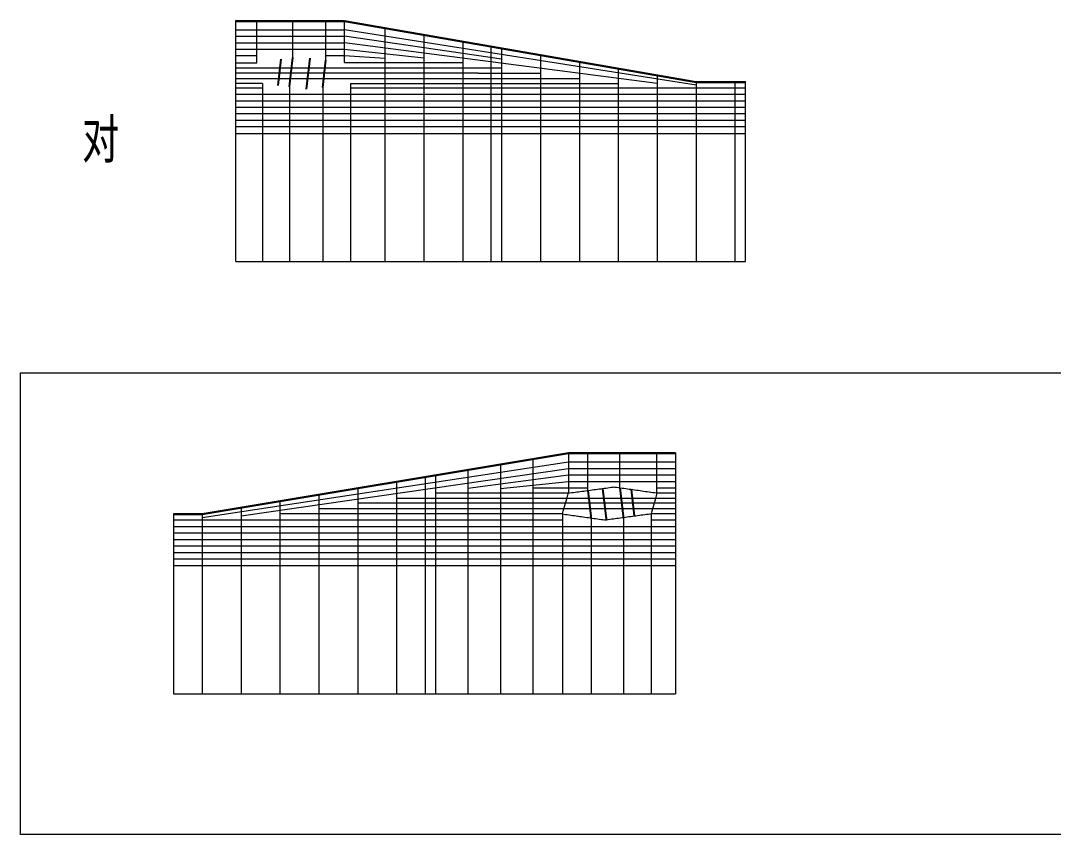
# Model space of a CAD drawing. Header units: millimetres. Extents: x -89049 to 410567, y -307459 to -100425.
# Drawn here: x -89049 to -9395, y -181089 to -118306 of the extents above; entities that cross this region are included whole.
import ezdxf
from ezdxf.enums import TextEntityAlignment as Align

# ---------------------------------------------------------------- set-up
doc = ezdxf.new("R2010")
doc.units = ezdxf.units.MM
doc.layers.get('Defpoints').update_dxf_attribs({"color": 8})
doc.layers.add('交线2', color=6, linetype='Continuous')
for name, color, linetype, lineweight in [('标注', 4, 'Continuous', 13), ('标注线及字体', 2, 'Continuous', 15), ('细实线', 4, 'Continuous', 15)]:
    doc.layers.add(name, color=color, linetype=linetype, lineweight=lineweight)
doc.styles.add('111', font='', dxfattribs={"width": 0.7})
doc.styles.get('111').set_extended_font_data('仿宋_GB2312')

msp = doc.modelspace()

# ---------------------------------------------------------------- linework, layer by layer
at = {"layer": 'Defpoints'}
for points in [[(-72450.1, -118355.6), (-64069.9, -118355.6), (-36950.1, -123061.6), (-33150.1, -123061.6)], [(-38549, -151705.5), (-46801, -151705.5), (-75049, -156411.4), (-77249, -156411.4)]]:
    msp.add_lwpolyline(points, dxfattribs=at)
at = {"layer": '交线2'}
for p, q in [((-68970.2, -121280.4), (-69213.1, -123304.7)), ((-66741.8, -121191.2), (-67032.5, -123599.5)), ((-65742.9, -123466.5), (-65504.4, -121356.6)), ((-44159.2, -154403.3), (-43909.2, -156540.2)), ((-42826.1, -154344.1), (-42566.6, -156540.2)), ((-41690.5, -156515.9), (-41934.7, -154470)), ((-45308.9, -154558.1), (-45074.6, -156540.2)), ((-45056.3, -156676.5), (-45074.6, -156540.2)), ((-43909.2, -156540.2), (-43873.1, -156812.5)), ((-42566.6, -156540.2), (-42554.1, -156633.7))]:
    msp.add_line(p, q, dxfattribs=at)
at = {"layer": '交线2', "color": 6}
msp.add_line((-68323.1, -123425), (-68055.5, -121149), dxfattribs=at)
at = {"layer": '标注', "color": 5, "ltscale": 550}
for p, q in [((-72450.1, -136890.4), (-72450.1, -118305.6)), ((-52750.1, -136890.4), (-52750.1, -120269.9)), ((-33150.1, -136890.4), (-33150.1, -123011.6)), ((-38549, -151655.5), (-38549, -170240.2)), ((-57849, -153496), (-57849, -170240.2)), ((-77249, -156361.4), (-77249, -170240.2)), ((-77249, -170240.2), (-38549, -170240.2))]:
    msp.add_line(p, q, dxfattribs=at)
at = {"layer": '标注', "ltscale": 550}
for p, q in [((-60950.1, -118847), (-60950.1, -136890.4)), ((-57950.1, -119367.6), (-57950.1, -136890.4)), ((-54950.1, -119888.1), (-54950.1, -136890.4)), ((-48950.1, -120929.3), (-48950.1, -136890.4)), ((-45950.1, -121449.8), (-45950.1, -136890.4)), ((-39950.1, -122491), (-39950.1, -136890.4)), ((-36950.1, -123011.6), (-36950.1, -136890.4))]:
    msp.add_line(p, q, dxfattribs=at)
at = {"layer": '标注', "color": 2, "ltscale": 550}
for p, q in [((-51950.1, -120408.7), (-51950.1, -136890.4)), ((-42950.1, -121970.4), (-42950.1, -136890.4)), ((-33950.1, -123011.6), (-33950.1, -136890.4)), ((-60049, -153862.5), (-60049, -170240.2)), ((-69049, -155361.9), (-69049, -170240.2))]:
    msp.add_line(p, q, dxfattribs=at)
at = {"layer": '标注', "color": 1, "ltscale": 550}
for p, q in [((-72450.1, -127001.6), (-33150.1, -127001.6)), ((-77249, -160351.4), (-38549, -160351.4))]:
    msp.add_line(p, q, dxfattribs=at)
at = {"layer": '标注'}
for p, q in [((-45091.1, -154528.8), (-44959.5, -154511.2)), ((-44959.5, -154511.2), (-44827.8, -154493.5)), ((-44827.8, -154493.5), (-44695.8, -154475.7)), ((-44695.8, -154475.7), (-44563.7, -154458)), ((-44563.7, -154458), (-44431.2, -154440.1)), ((-44431.2, -154440.1), (-44298.4, -154422.2)), ((-44298.4, -154422.2), (-44165.3, -154404.2)), ((-44165.3, -154404.2), (-44031.7, -154386.1)), ((-44031.7, -154386.1), (-43897.6, -154367.9)), ((-43897.6, -154367.9), (-43763.1, -154349.7)), ((-43763.1, -154349.7), (-43628.1, -154331.4)), ((-43628.1, -154331.4), (-43492.7, -154313)), ((-43492.7, -154313), (-43357.2, -154294.6)), ((-43357.2, -154294.6), (-43265.9, -154282.2)), ((-43265.9, -154282.2), (-43220, -154288.7)), ((-43220, -154288.7), (-43079.6, -154308.4)), ((-43079.6, -154308.4), (-42939.3, -154328.2)), ((-42939.3, -154328.2), (-42799.3, -154347.9)), ((-42799.3, -154347.9), (-42659.7, -154367.7)), ((-42659.7, -154367.7), (-42520.6, -154387.3)), ((-42520.6, -154387.3), (-42381.8, -154406.9)), ((-42381.8, -154406.9), (-42243.2, -154426.5)), ((-42243.2, -154426.5), (-42104.9, -154446)), ((-42104.9, -154446), (-41966.7, -154465.5)), ((-41966.7, -154465.5), (-41828.5, -154485)), ((-41828.5, -154485), (-41690.4, -154504.5)), ((-41690.4, -154504.5), (-41552.1, -154524)), ((-41552.1, -154524), (-41413.7, -154543.6)), ((-47001.5, -155463.7), (-46906.6, -155124.3)), ((-46906.6, -155124.3), (-46811.8, -154784.5)), ((-46811.8, -154784.5), (-46804.4, -154758.3)), ((-46804.4, -154758.3), (-46680.8, -154741.7)), ((-46680.8, -154741.7), (-46546.8, -154723.8)), ((-46546.8, -154723.8), (-46413, -154705.9)), ((-46413, -154705.9), (-46279.5, -154688.1)), ((-46279.5, -154688.1), (-46146.4, -154670.3)), ((-46146.4, -154670.3), (-46013.7, -154652.5)), ((-46013.7, -154652.5), (-45881.3, -154634.9)), ((-45881.3, -154634.9), (-45749.3, -154617.2)), ((-45749.3, -154617.2), (-45617.4, -154599.5)), ((-45617.4, -154599.5), (-45485.8, -154581.8)), ((-45485.8, -154581.8), (-45354.2, -154564.2)), ((-45354.2, -154564.2), (-45222.7, -154546.5)), ((-45222.7, -154546.5), (-45091.1, -154528.8)), ((-41413.7, -154543.6), (-41275.1, -154563.3)), ((-41275.1, -154563.3), (-41136.2, -154583)), ((-41136.2, -154583), (-40997, -154602.8)), ((-40997, -154602.8), (-40857.3, -154622.7)), ((-40857.3, -154622.7), (-40717.3, -154642.6)), ((-40717.3, -154642.6), (-40576.7, -154662.6)), ((-40576.7, -154662.6), (-40435.7, -154682.6)), ((-40435.7, -154682.6), (-40294.2, -154702.8)), ((-40294.2, -154702.8), (-40152.3, -154722.9)), ((-40092.5, -155200.1), (-40188.5, -155547.3)), ((-40152.3, -154722.9), (-40010.3, -154743.2)), ((-39996.5, -154852.4), (-40092.5, -155200.1)), ((-40010.3, -154743.2), (-39968.1, -154749.2)), ((-39968.1, -154749.2), (-39996.5, -154852.4)), ((-47191.5, -156140.1), (-47096.4, -155802.2)), ((-47096.4, -155802.2), (-47001.5, -155463.7)), ((-40284.5, -155894.3), (-40380.6, -156241.3)), ((-40188.5, -155547.3), (-40284.5, -155894.3)), ((-47256.3, -156370.3), (-47191.5, -156140.1)), ((-47256.3, -156370.3), (-47162, -156383.4)), ((-47162, -156383.4), (-47023.6, -156402.4)), ((-47023.6, -156402.4), (-46885.5, -156421.5)), ((-46885.5, -156421.5), (-46747.8, -156440.6)), ((-46747.8, -156440.6), (-46610.6, -156459.6)), ((-46610.6, -156459.6), (-46474, -156478.5)), ((-46474, -156478.5), (-46337.8, -156497.4)), ((-46337.8, -156497.4), (-46202, -156516.1)), ((-46202, -156516.1), (-46066.4, -156534.9)), ((-46066.4, -156534.9), (-46027.5, -156540.2)), ((-46027.5, -156540.2), (-45930.8, -156553.8)), ((-45930.8, -156553.8), (-45795.2, -156572.7)), ((-45795.2, -156572.7), (-45659.5, -156591.6)), ((-45659.5, -156591.6), (-45523.8, -156610.6)), ((-45523.8, -156610.6), (-45387.9, -156629.7)), ((-45387.9, -156629.7), (-45251.7, -156648.8)), ((-45251.7, -156648.8), (-45115.3, -156668)), ((-45115.3, -156668), (-44978.4, -156687.3)), ((-44978.4, -156687.3), (-44841, -156706.6)), ((-44841, -156706.6), (-44703, -156726.1)), ((-44703, -156726.1), (-44564.5, -156745.6)), ((-44564.5, -156745.6), (-44425.2, -156765.2)), ((-44425.2, -156765.2), (-44285.4, -156784.9)), ((-44285.4, -156784.9), (-44145.2, -156804.7)), ((-44145.2, -156804.7), (-44004.7, -156824.6)), ((-44004.7, -156824.6), (-43984.2, -156827.5)), ((-43984.2, -156827.5), (-43868.8, -156811.9)), ((-43868.8, -156811.9), (-43733.6, -156793.6)), ((-43733.6, -156793.6), (-43598.6, -156775.3)), ((-43598.6, -156775.3), (-43463.8, -156757)), ((-43463.8, -156757), (-43329.3, -156738.8)), ((-43329.3, -156738.8), (-43195.2, -156720.6)), ((-43195.2, -156720.6), (-43061.4, -156702.5)), ((-43061.4, -156702.5), (-42927.8, -156684.4)), ((-42927.8, -156684.4), (-42794.4, -156666.3)), ((-42794.4, -156666.3), (-42661.1, -156648.2)), ((-42661.1, -156648.2), (-42528, -156630.1)), ((-42528, -156630.1), (-42394.8, -156612)), ((-42394.8, -156612), (-42261.6, -156593.8)), ((-42261.6, -156593.8), (-42128.4, -156575.7)), ((-42128.4, -156575.7), (-41995, -156557.5)), ((-41995, -156557.5), (-41868.5, -156540.2)), ((-41868.5, -156540.2), (-41861.4, -156539.3)), ((-41861.4, -156539.3), (-41727.3, -156521)), ((-41727.3, -156521), (-41593, -156502.7)), ((-41593, -156502.7), (-41458.4, -156484.3)), ((-41458.4, -156484.3), (-41323.5, -156465.9)), ((-41323.5, -156465.9), (-41188.2, -156447.3)), ((-41188.2, -156447.3), (-41052.5, -156428.7)), ((-41052.5, -156428.7), (-40916.3, -156410)), ((-40916.3, -156410), (-40779.8, -156391.2)), ((-40779.8, -156391.2), (-40643, -156372.4)), ((-40643, -156372.4), (-40506, -156353.5)), ((-40506, -156353.5), (-40407.9, -156340)), ((-40380.6, -156241.3), (-40407.9, -156340))]:
    msp.add_line(p, q, dxfattribs=at)
at = {"layer": '标注', "color": 1, "ltscale": 550}
for points in [[(-72450.1, -118305.6), (-64069.9, -118305.6), (-36950.1, -123011.6), (-33150.1, -123011.6)], [(-38549, -151655.5), (-46801, -151655.5), (-75049, -156361.4), (-77249, -156361.4)]]:
    msp.add_lwpolyline(points, dxfattribs=at)
at = {"layer": '细实线', "color": 6}
for p, q in [((-70837.5, -121549.1), (-70837.5, -118305.6)), ((-64069.9, -121547.1), (-64069.9, -118305.6)), ((-70397.5, -123144.5), (-70397.5, -136890.4)), ((-63617, -123163.5), (-63617, -136890.4)), ((-46804.4, -151656.1), (-46804.4, -154758.3)), ((-39968.1, -154749.2), (-39968.1, -151655.5)), ((-47256.3, -156370.3), (-47256.3, -170240.6)), ((-40407.9, -156340), (-40407.9, -170240.6))]:
    msp.add_line(p, q, dxfattribs=at)
at = {"layer": '细实线'}
for p, q in [((-68055.5, -121149), (-68055.5, -118305.6)), ((-65504.4, -121356.6), (-65504.4, -118305.6)), ((-36950.1, -123284.1), (-64069.9, -119006.6)), ((-51950.1, -121270), (-64069.9, -119506.6)), ((-39950.1, -123158.7), (-64069.9, -120006.6)), ((-64069.9, -120506.6), (-57950.1, -121165)), ((-64069.9, -121006.6), (-60950.1, -121194.7)), ((-55950.1, -121547.1), (-54950.1, -121547.1)), ((-72450.1, -121951.2), (-51950.1, -121951.2)), ((-53750.1, -122355.3), (-48950.1, -122355.3)), ((-72450.1, -122759.4), (-45950.1, -122759.4)), ((-68323.1, -123425), (-68323.1, -136890.4)), ((-43978.2, -123163.5), (-42950.1, -123163.5)), ((-65742.9, -123466.5), (-65742.9, -136890.4)), ((-72450.1, -136890.4), (-33150.1, -136890.4)), ((-49549, -152113.3), (-49549, -170240.2)), ((-45308.9, -154558.1), (-45308.9, -151655.5)), ((-42826.1, -154344.2), (-42826.1, -151655.5)), ((-75049, -156633.9), (-46801, -152356.4)), ((-72049, -156518), (-46801, -152856.4)), ((-52049, -152529.8), (-52049, -170240.2)), ((-57049, -153362.7), (-57049, -170240.2)), ((-54549, -152946.3), (-54549, -170240.2)), ((-54549, -154369), (-46801, -153356.4)), ((-63049, -154362.3), (-63049, -170240.2)), ((-52049, -154400.1), (-46801, -153856.4)), ((-66049, -154862.1), (-66049, -170240.2)), ((-60049, -155151.1), (-38549, -155151.1)), ((-54049, -154758), (-57049, -154758)), ((-72049, -155861.7), (-72049, -170240.2)), ((-69049, -155454.5), (-69049, -155957.1)), ((-66049, -155957.1), (-38549, -155957.1)), ((-56049, -155544.3), (-63049, -155544.3)), ((-75049, -156361.4), (-75049, -170240.2)), ((-65049, -156370), (-69049, -156370)), ((-45056.3, -156676.5), (-45056.3, -170240.2)), ((-42554.1, -156633.7), (-42554.1, -170240.2))]:
    msp.add_line(p, q, dxfattribs=at)
at = {"layer": '细实线', "color": 7}
for p, q in [((-72450.1, -119006.6), (-64069.9, -119006.6)), ((-72450.1, -119506.6), (-64069.9, -119506.6)), ((-72450.1, -120006.6), (-64069.9, -120006.6)), ((-72450.1, -120506.6), (-64069.9, -120506.6)), ((-72450.1, -121006.6), (-70837.5, -121006.6)), ((-65504.4, -121006.6), (-64069.9, -121006.6)), ((-72450.1, -121549.1), (-70837.5, -121549.1)), ((-70397.5, -123144.5), (-72450.1, -123144.5)), ((-70397.5, -123506.6), (-72450.1, -123506.6)), ((-33150.1, -124006.6), (-72450.1, -124006.6)), ((-33150.1, -123506.6), (-63617, -123506.6)), ((-33150.1, -124506.6), (-72450.1, -124506.6)), ((-33150.1, -125006.6), (-72450.1, -125006.6)), ((-33150.1, -125506.6), (-72450.1, -125506.6)), ((-33150.1, -126006.6), (-72450.1, -126006.6)), ((-33150.1, -126506.6), (-72450.1, -126506.6)), ((-46801, -152356.4), (-38549, -152356.4)), ((-46801, -152856.4), (-38549, -152856.4)), ((-46801, -153356.4), (-38549, -153356.4)), ((-49549, -154356.4), (-45308.9, -154356.4)), ((-46801, -153856.4), (-38549, -153856.4)), ((-39965.3, -154356.4), (-38549, -154356.4)), ((-47252.9, -156856.4), (-77249, -156856.4)), ((-38549, -156856.4), (-40404.1, -156856.4)), ((-38549, -157356.4), (-77249, -157356.4)), ((-38549, -157856.4), (-77249, -157856.4)), ((-38549, -158356.4), (-77249, -158356.4)), ((-38549, -158856.4), (-77249, -158856.4)), ((-38549, -159356.4), (-77249, -159356.4)), ((-38549, -159856.4), (-77249, -159856.4))]:
    msp.add_line(p, q, dxfattribs=at)
at = {"layer": '细实线', "color": 3}
for p, q in [((-64069.9, -121547.1), (-55950.1, -121547.1)), ((-53750.1, -122355.3), (-72450.1, -122355.3)), ((-63617, -123163.5), (-43978.2, -123163.5)), ((-46801, -154758), (-54049, -154758)), ((-39965.3, -154748.9), (-38549, -154748.9)), ((-38549, -155544.3), (-56049, -155544.3)), ((-47258.8, -156370), (-65049, -156370)), ((-40404.1, -156339.7), (-38549, -156339.7))]:
    msp.add_line(p, q, dxfattribs=at)
at = {"layer": '细实线'}
msp.add_lwpolyline([(-89048.7, -145467.6), (40607.8, -145467.6), (40607.8, -181089.2), (-89048.7, -181089.2)], close=True, dxfattribs=at)

# ---------------------------------------------------------------- texts
at = {"layer": '标注线及字体', "color": 0, "style": '111', "width": 0.7}
msp.add_text('对', height=3000, dxfattribs=at).set_placement((-82880.1, -127388.3), align=Align.MIDDLE)

doc.saveas('drawing.dxf')
